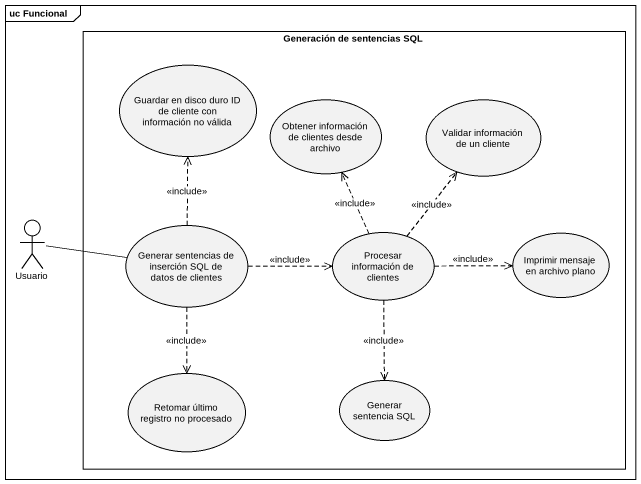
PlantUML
@startuml
mainframe uc Funcional
rectangle "Generación de sentencias SQL" as Generación_de_sentencias_SQL {
  usecase "Guardar en disco duro ID de cliente con información no válida" as Guardar_en_disco_duro_ID_de
  usecase "Obtener información de clientes desde archivo" as Obtener_información_de
  usecase "Validar información de un cliente" as Validar_información_de_un
  usecase "Generar sentencias de inserción SQL de datos de clientes" as Generar_sentencias_de
  usecase "Procesar información de clientes" as Procesar_información_de
  usecase "Imprimir mensaje en archivo plano" as Imprimir_mensaje_en_archivo
  usecase "Retomar último registro no procesado" as Retomar_último_registro_no
  usecase "Generar sentencia SQL" as Generar_sentencia_SQL
}
actor Usuario
Usuario -right- Generar_sentencias_de
Generar_sentencias_de .up.> Guardar_en_disco_duro_ID_de : <<include>>
Generar_sentencias_de .right.> Procesar_información_de : <<include>>
Generar_sentencias_de ..> Retomar_último_registro_no : <<include>>
Procesar_información_de .up.> Obtener_información_de : <<include>>
Procesar_información_de .up.> Validar_información_de_un : <<include>>
Procesar_información_de .right.> Imprimir_mensaje_en_archivo : <<include>>
Procesar_información_de ..> Generar_sentencia_SQL : <<include>>
@enduml
